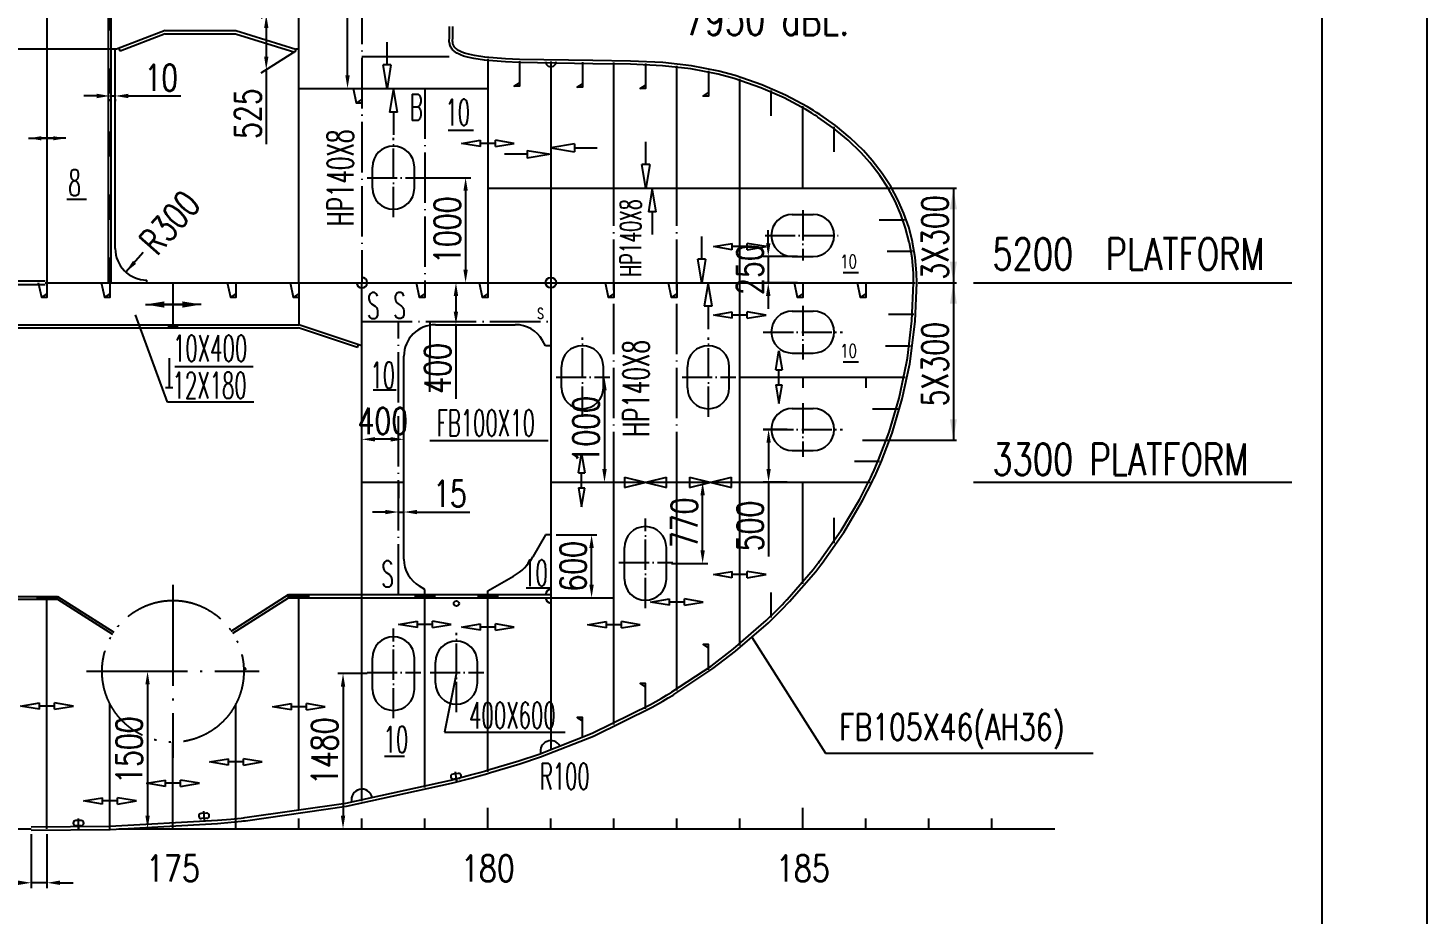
# Model space of a CAD drawing. Extents: x 373818 to 564480, y 322172 to 634257.
# Drawn here: x 550466 to 563792, y 365386 to 373821 of the extents above; entities that cross this region are included whole.
import ezdxf
from ezdxf.enums import TextEntityAlignment as Align

# ---------------------------------------------------------------- set-up
doc = ezdxf.new("R2010")
doc.units = 0
doc.header["$LTSCALE"] = 40
doc.header["$MEASUREMENT"] = 0
for name, pattern in [('ACAD_ISO03W100', [30, 12, -18]), ('ACAD_ISO04W100', [30.5, 24, -3, 0.5, -3]), ('ACAD_ISO05W100', [34, 24, -3, 0.5, -3, 0.5, -3])]:
    doc.linetypes.add(name, pattern=pattern)
doc.layers.get('0').update_dxf_attribs({"linetype": 'CONTINUOUS'})
doc.layers.get('DEFPOINTS').update_dxf_attribs({"linetype": 'CONTINUOUS'})
for name, color, linetype in [('BT_ENG', 7, 'CONTINUOUS'), ('C-CEN', 4, 'ACAD_ISO04W100'), ('C-CON', 4, 'CONTINUOUS'), ('FRAME', 7, 'CONTINUOUS'), ('TEXT-ENG', 7, 'CONTINUOUS'), ('Y-CON', 2, 'CONTINUOUS'), ('Y-H', 2, 'ACAD_ISO03W100'), ('Y-PH', 2, 'ACAD_ISO05W100')]:
    doc.layers.add(name, color=color, linetype=linetype)
doc.styles.add('ROMANS', font='romans.shx', dxfattribs={"width": 0.75, "height": 250, "bigfont": 'hzdx.shx'})
doc.dimstyles.new('DM-50', dxfattribs={"dimscale": 50, "dimtxt": 1, "dimasz": 2.5, "dimexe": 1, "dimexo": 1, "dimgap": 1, "dimtad": 1, "dimdec": 0, "dimdsep": 46, "dimtxsty": 'ROMANS', "dimblk1": 'CLOSEDBLANK', "dimblk2": 'CLOSEDBLANK', "dimcen": 0, "dimclrd": 1, "dimclre": 1, "dimclrt": 1, "dimadec": 0, "dimazin": 0, "dimtfac": 1, "dimtdec": 0, "dimtmove": 0, "dimatfit": 3, "dimldrblk": 'CLOSEDBLANK', "dimfxl": 1, "dimtolj": 1, "dimarcsym": 0})

# ---------------------------------------------------------------- blocks, each defined once
blk = doc.blocks.new('*D181')
at = {"color": 1, "linetype": 'ByBlock', "transparency": 16777216}
for p, q in [((580395, 367732), (580395, 367219)), ((580545, 367732), (580545, 367219)), ((580270, 367269), (579590, 367269)), ((580545, 367269), (580395, 367269)), ((580670, 367269), (580795, 367269))]:
    blk.add_line(p, q, dxfattribs=at)
for points in [[(580270, 367290), (580270, 367248), (580395, 367269)], [(580670, 367290), (580670, 367248), (580545, 367269)]]:
    blk.add_solid(points, dxfattribs=at)
at = {"layer": 'DEFPOINTS', "color": 0, "linetype": 'ByBlock', "transparency": 16777216}
for p in [(580395, 367782), (580545, 367782), (580395, 367269)]:
    blk.add_point(p, dxfattribs=at)
at = {"color": 1, "linetype": 'ByBlock', "transparency": 16777216, "insert": (579868, 367444), "char_height": 250, "attachment_point": 5, "style": 'ROMANS'}
blk.add_mtext('\\A1;150', dxfattribs=at)
blk = doc.blocks.new('_CLOSEDBLANK')
at = {"color": 0, "linetype": 'ByBlock'}
for p, q in [((-1, 0.167), (0, 0)), ((-1, 0.167), (-1, -0.167)), ((0, 0), (-1, -0.167))]:
    blk.add_line(p, q, dxfattribs=at)
blk = doc.blocks.new('*D192')
at = {"color": 1, "linetype": 'ByBlock', "transparency": 16777216}
for p, q in [((583999, 373982), (584583, 373982)), ((584533, 373857), (584533, 373107)), ((583999, 372982), (584583, 372982))]:
    blk.add_line(p, q, dxfattribs=at)
for points in [[(584512, 373857), (584554, 373857), (584533, 373982)], [(584512, 373107), (584554, 373107), (584533, 372982)]]:
    blk.add_solid(points, dxfattribs=at)
at = {"layer": 'DEFPOINTS', "color": 0, "linetype": 'ByBlock', "transparency": 16777216}
for p in [(583949, 373982), (583949, 372982), (584533, 372982)]:
    blk.add_point(p, dxfattribs=at)
at = {"color": 1, "linetype": 'ByBlock', "transparency": 16777216, "insert": (584358, 373482), "char_height": 250, "attachment_point": 5, "rotation": 90, "style": 'ROMANS'}
blk.add_mtext('\\A1;1000', dxfattribs=at)
blk = doc.blocks.new('*D189')
at = {"color": 1, "linetype": 'ByBlock', "transparency": 16777216}
for p, q in [((583770, 370799), (583645, 370799)), ((583895, 370641), (583895, 370849)), ((583895, 370799), (583945, 370799)), ((583945, 370641), (583945, 370849)), ((584070, 370799), (584572, 370799))]:
    blk.add_line(p, q, dxfattribs=at)
for points in [[(583770, 370819), (583770, 370778), (583895, 370799)], [(584070, 370819), (584070, 370778), (583945, 370799)]]:
    blk.add_solid(points, dxfattribs=at)
at = {"layer": 'DEFPOINTS', "color": 0, "linetype": 'ByBlock', "transparency": 16777216}
for p in [(583945, 370799), (583895, 370591), (583945, 370591)]:
    blk.add_point(p, dxfattribs=at)
at = {"color": 1, "linetype": 'ByBlock', "transparency": 16777216, "insert": (584384, 370974), "char_height": 250, "attachment_point": 5, "style": 'ROMANS'}
blk.add_mtext('\\A1;15', dxfattribs=at)
blk = doc.blocks.new('400X700')
at = {"color": 7, "linetype": 'ACAD_ISO04W100', "ltscale": 0.3}
for p, q in [((0, 435), (0, -420)), ((251, 0), (-261, 0))]:
    blk.add_line(p, q, dxfattribs=at)
at = {"color": 7, "linetype": 'Continuous'}
for p, q in [((-200, 159), (-200, -141)), ((200, 159), (200, -141))]:
    blk.add_line(p, q, dxfattribs=at)
for centre, start, end in [((0, 159), 0, 180), ((0, -141), 180, 0)]:
    blk.add_arc(centre, 200, start, end, dxfattribs=at)
blk = doc.blocks.new('*D197')
at = {"color": 1, "linetype": 'ByBlock', "transparency": 16777216}
for p, q in [((582895, 375700), (582584, 375501)), ((582634, 375408), (582634, 375133)), ((582895, 375175), (582584, 374976)), ((582634, 375008), (582634, 374301))]:
    blk.add_line(p, q, dxfattribs=at)
for points in [[(582614, 375408), (582655, 375408), (582634, 375533)], [(582614, 375133), (582655, 375133), (582634, 375008)]]:
    blk.add_solid(points, dxfattribs=at)
at = {"layer": 'DEFPOINTS', "color": 0, "linetype": 'ByBlock', "transparency": 16777216}
for p in [(582945, 375732), (582945, 375207), (582634, 375008)]:
    blk.add_point(p, dxfattribs=at)
at = {"color": 1, "linetype": 'ByBlock', "transparency": 16777216, "insert": (582459, 374592), "char_height": 250, "attachment_point": 5, "rotation": 90, "style": 'ROMANS'}
blk.add_mtext('\\A1;525', dxfattribs=at)
blk = doc.blocks.new('*D190')
at = {"color": 1, "linetype": 'ByBlock', "transparency": 16777216}
for p, q in [((583545, 371367), (583545, 371541)), ((583820, 371491), (583670, 371491)), ((583945, 371367), (583945, 371541))]:
    blk.add_line(p, q, dxfattribs=at)
for points in [[(583670, 371512), (583670, 371470), (583545, 371491)], [(583820, 371512), (583820, 371470), (583945, 371491)]]:
    blk.add_solid(points, dxfattribs=at)
at = {"layer": 'DEFPOINTS', "color": 0, "linetype": 'ByBlock', "transparency": 16777216}
for p in [(583545, 371491), (583545, 371317), (583945, 371317)]:
    blk.add_point(p, dxfattribs=at)
at = {"color": 1, "linetype": 'ByBlock', "transparency": 16777216, "insert": (583745, 371666), "char_height": 250, "attachment_point": 5, "style": 'ROMANS'}
blk.add_mtext('\\A1;400', dxfattribs=at)
blk = doc.blocks.new('*D185')
at = {"color": 1, "linetype": 'ByBlock', "transparency": 16777216}
for p, q in [((581020, 374760), (580895, 374760)), ((581145, 374760), (581195, 374760)), ((581320, 374760), (581822, 374760)), ((581145, 374730), (581145, 374710)), ((581195, 374730), (581195, 374710))]:
    blk.add_line(p, q, dxfattribs=at)
for points in [[(581020, 374781), (581020, 374739), (581145, 374760)], [(581320, 374781), (581320, 374739), (581195, 374760)]]:
    blk.add_solid(points, dxfattribs=at)
at = {"layer": 'DEFPOINTS', "color": 0, "linetype": 'ByBlock', "transparency": 16777216}
for p in [(581145, 374780), (581195, 374780), (581195, 374760)]:
    blk.add_point(p, dxfattribs=at)
at = {"color": 1, "linetype": 'ByBlock', "transparency": 16777216, "insert": (581634, 374935), "char_height": 250, "attachment_point": 5, "style": 'ROMANS'}
blk.add_mtext('\\A1;10', dxfattribs=at)
blk = doc.blocks.new('*D183')
at = {"color": 1, "linetype": 'ByBlock', "transparency": 16777216}
blk.add_line((581462, 373270), (581296, 373083), dxfattribs=at)
blk.add_solid([(581364, 373190), (581395, 373162), (581296, 373083)], dxfattribs=at)
at = {"layer": 'DEFPOINTS', "color": 0, "linetype": 'ByBlock', "transparency": 16777216}
for p in [(581495, 373307), (581296, 373083)]:
    blk.add_point(p, dxfattribs=at)
at = {"color": 1, "linetype": 'ByBlock', "transparency": 16777216, "insert": (581714, 373555), "char_height": 250, "attachment_point": 5, "rotation": 48.488, "style": 'ROMANS'}
blk.add_mtext('\\A1;R300', dxfattribs=at)
blk = doc.blocks.new('*D195')
at = {"color": 1, "linetype": 'ByBlock', "transparency": 16777216}
for p, q in [((585815, 372082), (585906, 372082)), ((585856, 371957), (585856, 371207)), ((585815, 371082), (585906, 371082))]:
    blk.add_line(p, q, dxfattribs=at)
for points in [[(585835, 371957), (585877, 371957), (585856, 372082)], [(585835, 371207), (585877, 371207), (585856, 371082)]]:
    blk.add_solid(points, dxfattribs=at)
at = {"layer": 'DEFPOINTS', "color": 0, "linetype": 'ByBlock', "transparency": 16777216}
for p in [(585765, 372082), (585765, 371082), (585856, 371082)]:
    blk.add_point(p, dxfattribs=at)
at = {"color": 1, "linetype": 'ByBlock', "transparency": 16777216, "insert": (585681, 371582), "char_height": 250, "attachment_point": 5, "rotation": 90, "style": 'ROMANS'}
blk.add_mtext('\\A1;1000', dxfattribs=at)
blk = doc.blocks.new('*D194')
at = {"color": 1, "linetype": 'ByBlock', "transparency": 16777216}
for p, q in [((585395, 370582), (585783, 370582)), ((585733, 370107), (585733, 370457)), ((585395, 369982), (585783, 369982))]:
    blk.add_line(p, q, dxfattribs=at)
for points in [[(585712, 370457), (585754, 370457), (585733, 370582)], [(585712, 370107), (585754, 370107), (585733, 369982)]]:
    blk.add_solid(points, dxfattribs=at)
at = {"layer": 'DEFPOINTS', "color": 0, "linetype": 'ByBlock', "transparency": 16777216}
for p in [(585345, 370582), (585733, 370582), (585345, 369982)]:
    blk.add_point(p, dxfattribs=at)
at = {"color": 1, "linetype": 'ByBlock', "transparency": 16777216, "insert": (585558, 370282), "char_height": 250, "attachment_point": 5, "rotation": 90, "style": 'ROMANS'}
blk.add_mtext('\\A1;600', dxfattribs=at)
blk = doc.blocks.new('*D193')
at = {"color": 1, "linetype": 'ByBlock', "transparency": 16777216}
for p, q in [((586495, 371082), (586841, 371082)), ((586791, 370435), (586791, 370957)), ((586495, 370310), (586841, 370310))]:
    blk.add_line(p, q, dxfattribs=at)
for points in [[(586770, 370957), (586812, 370957), (586791, 371082)], [(586770, 370435), (586812, 370435), (586791, 370310)]]:
    blk.add_solid(points, dxfattribs=at)
at = {"layer": 'DEFPOINTS', "color": 0, "linetype": 'ByBlock', "transparency": 16777216}
for p in [(586445, 371082), (586791, 371082), (586445, 370310)]:
    blk.add_point(p, dxfattribs=at)
at = {"color": 1, "linetype": 'ByBlock', "transparency": 16777216, "insert": (586616, 370696), "char_height": 250, "attachment_point": 5, "rotation": 90, "style": 'ROMANS'}
blk.add_mtext('\\A1;770', dxfattribs=at)
blk = doc.blocks.new('*D191')
at = {"color": 1, "linetype": 'ByBlock', "transparency": 16777216}
for p, q in [((584441, 372857), (584441, 372707)), ((584441, 372582), (584441, 371875))]:
    blk.add_line(p, q, dxfattribs=at)
for points in [[(584420, 372857), (584462, 372857), (584441, 372982)], [(584420, 372707), (584462, 372707), (584441, 372582)]]:
    blk.add_solid(points, dxfattribs=at)
at = {"layer": 'DEFPOINTS', "color": 0, "linetype": 'ByBlock', "transparency": 16777216}
for p in [(584441, 372982), (584441, 372582), (584441, 372582)]:
    blk.add_point(p, dxfattribs=at)
at = {"color": 1, "linetype": 'ByBlock', "transparency": 16777216, "insert": (584266, 372166), "char_height": 250, "attachment_point": 5, "rotation": 90, "style": 'ROMANS'}
blk.add_mtext('\\A1;400', dxfattribs=at)
blk = doc.blocks.new('*D188')
at = {"color": 1, "linetype": 'ByBlock', "transparency": 16777216}
for p, q in [((587595, 371585), (587369, 371585)), ((587419, 371460), (587419, 371207)), ((587595, 371082), (587369, 371082)), ((587419, 371082), (587419, 370375))]:
    blk.add_line(p, q, dxfattribs=at)
for points in [[(587399, 371460), (587440, 371460), (587419, 371585)], [(587399, 371207), (587440, 371207), (587419, 371082)]]:
    blk.add_solid(points, dxfattribs=at)
at = {"layer": 'DEFPOINTS', "color": 0, "linetype": 'ByBlock', "transparency": 16777216}
for p in [(587645, 371585), (587419, 371082), (587645, 371082)]:
    blk.add_point(p, dxfattribs=at)
at = {"color": 1, "linetype": 'ByBlock', "transparency": 16777216, "insert": (587244, 370666), "char_height": 250, "attachment_point": 5, "rotation": 90, "style": 'ROMANS'}
blk.add_mtext('\\A1;500', dxfattribs=at)
blk = doc.blocks.new('*D187')
at = {"color": 1, "linetype": 'ByBlock', "transparency": 16777216}
for p, q in [((587416, 373357), (587416, 373482)), ((587695, 373232), (587366, 373232)), ((587416, 373232), (587416, 372982)), ((587695, 372982), (587366, 372982)), ((587416, 372857), (587416, 372732))]:
    blk.add_line(p, q, dxfattribs=at)
for points in [[(587395, 373357), (587437, 373357), (587416, 373232)], [(587395, 372857), (587437, 372857), (587416, 372982)]]:
    blk.add_solid(points, dxfattribs=at)
at = {"layer": 'DEFPOINTS', "color": 0, "linetype": 'ByBlock', "transparency": 16777216}
for p in [(587745, 373232), (587416, 372982), (587745, 372982)]:
    blk.add_point(p, dxfattribs=at)
at = {"color": 1, "linetype": 'ByBlock', "transparency": 16777216, "insert": (587241, 373107), "char_height": 250, "attachment_point": 5, "rotation": 90, "style": 'ROMANS'}
blk.add_mtext('\\A1;250', dxfattribs=at)

msp = doc.modelspace()

# ---------------------------------------------------------------- linework, layer by layer
at = {"color": 2}
msp.add_line((562792.4, 357299.4), (562792.4, 397299.4), dxfattribs=at)
at = {"lineweight": -2, "ltscale": 0.5}
for p, q in [((551233.41, 371396.08), (551233.41, 377346.08)), ((551259.41, 371396.08), (551259.41, 377346.08)), ((551309.41, 373621.08), (549996.41, 373621.08)), ((551296.41, 371721.08), (551296.41, 373621.08)), ((551596.41, 371421.08), (551596.41, 371421.08)), ((551596.41, 371396.08), (551596.41, 371421.08)), ((552543.45, 367709.79), (552530.24, 367731.02))]:
    msp.add_line(p, q, dxfattribs=at)
at = {"color": 1, "linetype": 'ByBlock'}
for p, q in [((553509.44, 373371.08), (553509.44, 374021.08)), ((558675.51, 372295.21), (559311.03, 372295.21)), ((559281.03, 372295.21), (559281.03, 369896.08)), ((558946.41, 371396.08), (559311.03, 371396.08)), ((558654.86, 369896.08), (559311.03, 369896.08)), ((551604.79, 367571.08), (551604.79, 366321.08)), ((553696.41, 367675.06), (553416.42, 367675.06)), ((553466.42, 367550.06), (553466.42, 366321.08))]:
    msp.add_line(p, q, dxfattribs=at)
for p, q in [((551771.41, 373796.08), (551309.41, 373621.08)), ((551771.41, 373766.08), (551342.24, 373602.02)), ((551771.41, 373796.08), (552446.41, 373796.08)), ((551771.41, 373766.08), (552441.91, 373766.08)), ((552441.91, 373766.08), (553007.61, 373592.4)), ((552446.41, 373796.08), (553016.41, 373621.08)), ((553016.41, 373621.08), (553007.61, 373592.4)), ((553046.41, 373621.08), (553016.41, 373621.08)), ((553596.41, 373106.08), (553566.41, 373246.08)), ((554469.5, 372849.15), (554708.02, 372849.15)), ((550836.04, 372190.72), (551024.53, 372190.72)), ((558229.55, 371491.67), (558375.61, 371491.67)), ((550081.41, 371413.58), (550630.41, 371413.58)), ((550081.41, 371378.58), (550630.41, 371378.58)), ((550596.41, 371256.08), (550566.41, 371396.08)), ((551196.41, 371256.08), (551166.41, 371396.08)), ((552396.41, 371256.08), (552366.41, 371396.08)), ((552996.41, 371256.08), (552966.41, 371396.08)), ((554196.41, 371256.08), (554166.41, 371396.08)), ((554796.41, 371256.08), (554766.41, 371396.08)), ((555996.41, 371256.08), (555966.41, 371396.08)), ((556596.41, 371256.08), (556566.41, 371396.08)), ((557796.41, 371256.08), (557766.41, 371396.08)), ((558396.41, 371256.08), (558366.41, 371396.08)), ((551583.91, 371188.45), (551952.08, 371188.45)), ((552116.45, 371188.45), (551748.28, 371188.45)), ((551793.67, 370259.31), (551489.05, 371089.01)), ((554292.82, 370358.42), (554296.62, 371026.08)), ((547646.41, 370996.08), (553046.41, 370996.08)), ((547651.48, 370966.08), (553041.54, 370966.08)), ((558229.55, 370641.44), (558375.61, 370641.44)), ((551863.14, 370599.7), (552610.79, 370599.7)), ((552618.06, 370259.31), (551793.67, 370259.31)), ((554292.82, 369892.58), (555420.06, 369892.58)), ((555209.64, 368490.62), (555452.08, 368490.62)), ((547046.41, 368408.58), (550746.41, 368408.58)), ((547046.41, 368383.58), (550746.41, 368383.58)), ((552946.41, 368426.08), (555446.41, 368426.08)), ((552946.41, 368396.08), (555446.41, 368396.08)), ((554546.41, 367685.31), (554433.42, 367115.58)), ((554433.42, 367115.58), (555582.15, 367115.58)), ((553862.41, 366889.27), (554053.66, 366889.27)), ((558063.3, 366916.24), (560612.58, 366916.24)), ((554550.34, 366641.62), (554536.91, 366740.71)), ((551846.41, 366196.08), (551846.41, 366396.08)), ((552146.73, 366265.16), (552139.78, 366364.92)), ((554846.41, 366196.08), (554846.41, 366396.08)), ((557846.41, 366196.08), (557846.41, 366396.08)), ((550646.41, 366196.08), (550646.41, 366296.08)), ((550946.31, 366196.08), (550946.31, 366296.08)), ((551246.41, 366196.08), (551246.41, 366296.08)), ((552446.41, 366196.08), (552446.41, 366296.08)), ((553046.41, 366196.08), (553046.41, 366296.08)), ((553646.41, 366196.08), (553646.41, 366296.08)), ((554246.41, 366196.08), (554246.41, 366296.08)), ((555446.41, 366196.08), (555446.41, 366296.08)), ((556046.41, 366196.08), (556046.41, 366296.08)), ((556646.41, 366196.08), (556646.41, 366296.08)), ((557246.41, 366196.08), (557246.41, 366296.08)), ((558446.41, 366196.08), (558446.41, 366296.08)), ((559046.41, 366196.08), (559046.41, 366296.08)), ((559646.41, 366196.08), (559646.41, 366296.08)), ((551332.52, 366196.08), (560246.41, 366196.08))]:
    msp.add_line(p, q)
at = {"ltscale": 0.3}
for p, q in [((551342.24, 373602.02), (551333.24, 373629.02)), ((553603.88, 370778.63), (553041.54, 370966.08)), ((553646.41, 370796.08), (553046.41, 370996.08)), ((553603.88, 370778.63), (553613.37, 370807.09)), ((553755.07, 370375.9), (553973.52, 370375.9)), ((556146.41, 369546.08), (556546.41, 369446.08)), ((556146.41, 369446.08), (556546.41, 369546.08)), ((556146.41, 369546.08), (556146.41, 369446.08)), ((556546.41, 369446.08), (556546.41, 369546.08)), ((556766.91, 369546.08), (557166.91, 369446.08)), ((556766.91, 369446.08), (557166.91, 369546.08)), ((556766.91, 369546.08), (556766.91, 369446.08)), ((557166.91, 369446.08), (557166.91, 369546.08)), ((557362.24, 368022.69), (558063.3, 366916.24))]:
    msp.add_line(p, q, dxfattribs=at)
at = {"lineweight": -2}
for p, q in [((550471.41, 372771.08), (550716.86, 372771.08)), ((550826.44, 372771.08), (550580.99, 372771.08))]:
    msp.add_line(p, q, dxfattribs=at)
at = {"color": 7, "linetype": 'ACAD_ISO04W100', "ltscale": 0.3}
for p, q in [((553946.41, 372019.66), (553946.41, 372775.08)), ((553695.74, 372396.08), (554207.69, 372396.08)), ((557846.41, 372086.08), (557846.41, 371606.08)), ((557486.41, 371846.08), (558206.41, 371846.08)), ((557846.41, 371177.05), (557846.41, 370665.1)), ((557470, 370926.38), (558225.42, 370926.38)), ((555746.41, 370119.66), (555746.41, 370875.08)), ((556946.41, 370119.66), (556946.41, 370875.08)), ((555495.74, 370496.08), (556007.69, 370496.08)), ((556695.74, 370496.08), (557207.69, 370496.08)), ((557846.41, 370249.69), (557846.41, 369737.74)), ((557470, 369999.02), (558225.42, 369999.02)), ((554546.41, 367307.6), (554546.41, 368063.02)), ((554295.74, 367684.02), (554807.69, 367684.02))]:
    msp.add_line(p, q, dxfattribs=at)
at = {"color": 3}
for p, q in [((554917.88, 372722.08), (554774.94, 372722.08)), ((557317.88, 371739.47), (557174.94, 371739.47)), ((557317.88, 371087.55), (557174.94, 371087.55)), ((557618.85, 370424.61), (557618.85, 370567.55)), ((555739.46, 369443.08), (555739.46, 369586.02)), ((557317.88, 368616.38), (557174.94, 368616.38)), ((556717.88, 368354.75), (556574.94, 368354.75)), ((554317.88, 368141.99), (554174.94, 368141.99)), ((554917.88, 368117.65), (554774.94, 368117.65)), ((556117.88, 368138.93), (555974.94, 368138.93)), ((550717.88, 367365.54), (550574.94, 367365.54)), ((553117.88, 367358.51), (552974.94, 367358.51)), ((552517.88, 366833.2), (552374.94, 366833.2)), ((551917.88, 366630.34), (551774.94, 366630.34)), ((551317.88, 366462.67), (551174.94, 366462.67))]:
    msp.add_line(p, q, dxfattribs=at)
at = {"color": 7, "linetype": 'Continuous'}
for p, q in [((553746.41, 372296.08), (553746.41, 372496.08)), ((554146.41, 372296.08), (554146.41, 372496.08)), ((557746.41, 372046.08), (557946.41, 372046.08)), ((557746.41, 371646.08), (557946.41, 371646.08)), ((557746.41, 371126.38), (557946.41, 371126.38)), ((557746.41, 370726.38), (557946.41, 370726.38)), ((555546.41, 370396.08), (555546.41, 370596.08)), ((555946.41, 370396.08), (555946.41, 370596.08)), ((556746.41, 370396.08), (556746.41, 370596.08)), ((557146.41, 370396.08), (557146.41, 370596.08)), ((557746.41, 370199.02), (557946.41, 370199.02)), ((557746.41, 369799.02), (557946.41, 369799.02)), ((554346.41, 367584.02), (554346.41, 367784.02)), ((554746.41, 367584.02), (554746.41, 367784.02))]:
    msp.add_line(p, q, dxfattribs=at)
at = {"ltscale": 0.5}
for p, q in [((550746.41, 368383.58), (550746.41, 368408.58)), ((550746.41, 368408.58), (551282.67, 368067.32)), ((550746.41, 368383.58), (551271.35, 368049.53)), ((552401.9, 368079.57), (552946.41, 368426.08)), ((552415.88, 368058.47), (552946.41, 368396.08)), ((552946.41, 368396.08), (552946.41, 368426.08))]:
    msp.add_line(p, q, dxfattribs=at)
for points in [[(550496.41, 366214.76), (551245.93, 366221.32), (552269.31, 366278.06), (552399, 366290.01), (552462.91, 366296.22), (552494.87, 366299.53), (552513.98, 366301.52), (552517.94, 366301.86), (552532.53, 366303.47), (553493.74, 366440.9), (554492.91, 366660.74), (554679.54, 366709.38), (554769.41, 366734), (554815.36, 366746.83), (554853.34, 366757.55), (554863.21, 366760.34), (555141.88, 366844.31), (555336.31, 366908.88), (555840.35, 367106.63), (556396.37, 367380.31), (556497.86, 367438.45), (556548.75, 367468.61), (556592.26, 367494.54), (556593.1, 367495.35), (556600.24, 367499.9), (556972.71, 367746.52), (557186.93, 367909.9), (557498.24, 368180.81), (557598.85, 368279.27), (557648.65, 368329.32), (557672.56, 368354.6), (557689.5, 368372.19), (557692.27, 368375.2), (557697.13, 368380.72), (557945.86, 368666.22), (557984.61, 368715.49), (557994.47, 368728.12), (558006.25, 368744.05), (558209.35, 369032.44), (558211.98, 369035.82), (558389.26, 369336.56), (558482.86, 369520.19), (558486.84, 369529.23), (558492.9, 369541.24), (558503.79, 369564.86), (558525.72, 369612.61), (558567.52, 369708.74), (558668.2, 369973.31), (558764.87, 370296.39), (558835.67, 370628.92), (558843.56, 370676.19), (558886.45, 371032.11), (558901.41, 371396.22), (558899.43, 371488.1), (558886.53, 371633.24), (558861.41, 371776.95), (558861.41, 371778.65), (558860.74, 371782.57), (558826.05, 371915.25), (558781.43, 372044.42), (558725.93, 372170.77), (558658.5, 372295.11), (558579.16, 372417.98), (558484.88, 372539.94), (558401.58, 372632.83), (558277.4, 372753.74), (558139.32, 372867.46), (557988.41, 372973.65), (557986.56, 372974.69), (557978.41, 372980.15), (557978.41, 372980.32), (557960.38, 372991.67), (557932.48, 373009.5), (557875.97, 373043.87), (557668.86, 373154.74), (557445.98, 373252.15), (557192.03, 373338.74), (557039.01, 373380.11), (556780.13, 373430.97), (556509.22, 373461.07), (556204.96, 373475.74), (555846.2, 373480.33), (555145.94, 373491.42), (555013.43, 373497.77), (554814.69, 373514.4), (554713.72, 373529.29), (554653.68, 373542.36), (554614.67, 373553.9), (554586.72, 373564.26), (554565.7, 373573.74), (554549.73, 373582.54), (554536.62, 373590.95), (554526.77, 373598.91), (554518.26, 373606.33), (554510.12, 373614.21), (554504.4, 373621.84), (554498.91, 373629.19), (554494, 373637.52), (554490.57, 373645.53), (554487.12, 373654), (554484.83, 373663.11), (554482.58, 373672.94), (554481.68, 373681.99), (554478.41, 373690.75), (554478.41, 373696.71), (554481.41, 373732.32), (554481.41, 373733.34), (554481.41, 373740.54), (554481.41, 373746.17), (554482.42, 373834.96)], [(550496.41, 366184.76), (551246.89, 366191.33), (552271.52, 366248.14), (552401.83, 366260.14), (552465.91, 366266.37), (552497.96, 366269.69), (552516.84, 366271.65), (552520.89, 366272.01), (552536.3, 366273.7), (553499.09, 366411.37), (554499.92, 366631.57), (554687.29, 366680.4), (554777.41, 366705.08), (554823.47, 366717.95), (554861.49, 366728.67), (554871.62, 366731.54), (555150.94, 366815.7), (555346.52, 366880.66), (555852.47, 367079.16), (556410.46, 367353.81), (556512.97, 367412.52), (556564.08, 367442.82), (556610.56, 367470.53), (556611.73, 367471.64), (556616.58, 367474.73), (556990.11, 367722.05), (557205.89, 367886.63), (557518.59, 368158.76), (557619.98, 368257.96), (557670.18, 368308.43), (557694.26, 368333.89), (557711.33, 368351.62), (557714.56, 368355.11), (557719.7, 368360.95), (557968.97, 368647.09), (558008.22, 368696.98), (558018.36, 368709.97), (558030.58, 368726.48), (558233.47, 369014.59), (558236.85, 369018.93), (558415.57, 369322.11), (558509.97, 369507.32), (558513.98, 369516.42), (558519.92, 369528.21), (558531.04, 369552.31), (558553.11, 369600.36), (558595.31, 369697.41), (558696.63, 369963.66), (558793.96, 370288.96), (558865.15, 370623.33), (558873.26, 370671.92), (558916.38, 371029.7), (558931.42, 371395.93), (558929.4, 371489.75), (558916.3, 371637.15), (558891.41, 371779.56), (558891.41, 371781.22), (558890.09, 371788.92), (558854.78, 371923.96), (558809.39, 372055.37), (558752.9, 372183.98), (558684.33, 372310.42), (558603.67, 372435.33), (558507.95, 372559.15), (558423.24, 372653.62), (558297.43, 372776.11), (558157.51, 372891.34), (558008.41, 372996.26), (558008.41, 372996.89), (557976.45, 373017), (557948.35, 373034.95), (557890.86, 373069.92), (557681.97, 373181.75), (557456.85, 373280.14), (557200.8, 373367.45), (557045.82, 373409.34), (556784.69, 373460.64), (556511.6, 373490.99), (556205.87, 373505.73), (555846.63, 373510.32), (555146.89, 373521.41), (555015.4, 373527.71), (554818.13, 373544.21), (554719.11, 373558.82), (554661.14, 373571.43), (554624.15, 373582.39), (554598.11, 373592.03), (554579.13, 373600.59), (554565.09, 373608.33), (554554.2, 373615.32), (554546.06, 373621.9), (554538.56, 373628.42), (554532.7, 373634.1), (554528.42, 373639.81), (554523.92, 373645.84), (554520.82, 373651.09), (554518.26, 373657.08), (554515.7, 373663.37), (554514, 373670.12), (554512.25, 373677.79), (554511.15, 373688.84), (554508.46, 373696.03), (554511.41, 373731.05), (554511.41, 373733.34), (554511.41, 373740.54), (554511.41, 373746), (554512.41, 373833.87)]]:
    msp.add_lwpolyline(points)
at = {"color": 3}
for points in [[(553885.55, 373470.51), (553885.55, 373687.37)], [(553946.41, 373021.08), (553946.41, 372804.78)], [(555221.98, 372618.48), (555005.12, 372618.48)], [(555671.41, 372679.34), (555887.71, 372679.34)], [(556351.9, 372520.51), (556351.9, 372737.37)], [(556412.77, 372071.08), (556412.77, 371854.78)], [(556883.32, 371620.51), (556883.32, 371837.37)], [(556944.19, 371171.08), (556944.19, 370954.78)]]:
    msp.add_lwpolyline(points, dxfattribs=at)
at = {"lineweight": -2}
for points in [[(550471.41, 372771.08, 0, 40, 0), (550592.33, 372771.08, 40, 40, 0)], [(550826.44, 372771.08, 0, 40, 0), (550705.52, 372771.08, 40, 40, 0)]]:
    msp.add_lwpolyline(points, format="xyseb", dxfattribs=at)
for points in [[(551583.91, 371188.45, 0, 60, 0), (551765.29, 371188.45, 60, 60, 0)], [(552116.45, 371188.45, 0, 60, 0), (551935.08, 371188.45, 60, 60, 0)]]:
    msp.add_lwpolyline(points, format="xyseb")
at = {"ltscale": 0.3}
msp.add_circle((555446.41, 371396.08), 50, dxfattribs=at)
for centre, radius, start, end in [((555446.41, 373501.44), 50, 178.83842, 359.346274), ((553646.41, 371396.08), 50, 180, 90), ((555446.41, 368426.08), 50, 90, 180), ((555446.41, 368396.08), 50, 180, 270), ((555446.41, 366935.96), 100, 30.048921, 192.795068)]:
    msp.add_arc(centre, radius, start, end, dxfattribs=at)
at = {"color": 7, "linetype": 'Continuous'}
for centre, start, end in [((553946.41, 372496.08), 0, 180), ((553946.41, 372296.08), 180, 0), ((557746.41, 371846.08), 90, 270), ((557946.41, 371846.08), 270, 90), ((557746.41, 370926.38), 90, 270), ((557946.41, 370926.38), 270, 90), ((555746.41, 370596.08), 0, 180), ((556946.41, 370596.08), 0, 180), ((555746.41, 370396.08), 180, 0), ((556946.41, 370396.08), 180, 0), ((557746.41, 369999.02), 90, 270), ((557946.41, 369999.02), 270, 90), ((554546.41, 367784.02), 0, 180), ((554546.41, 367584.02), 180, 0)]:
    msp.add_arc(centre, 200, start, end, dxfattribs=at)
at = {"lineweight": -2, "ltscale": 0.5}
msp.add_arc((551596.41, 371721.08), 300, 180, 270, dxfattribs=at)
at = {"ltscale": 0.5}
msp.add_arc((553646.41, 366474.5), 100, 12.408621, 192.408621, dxfattribs=at)
at = {"color": 1, "linetype": 'ByBlock'}
for points in [[(553488.6, 373371.08), (553530.27, 373371.08), (553509.44, 373246.08)], [(559247.69, 372095.21), (559314.36, 372095.21), (559281.03, 372295.21)], [(559247.69, 371596.08), (559314.36, 371596.08), (559281.03, 371396.08)], [(559247.69, 371196.08), (559314.36, 371196.08), (559281.03, 371396.08)], [(559247.69, 370096.08), (559314.36, 370096.08), (559281.03, 369896.08)], [(551583.96, 367571.08), (551625.63, 367571.08), (551604.79, 367696.08)], [(553445.58, 367550.06), (553487.25, 367550.06), (553466.42, 367675.06)], [(551583.96, 366321.08), (551625.63, 366321.08), (551604.79, 366196.08)], [(553445.58, 366321.08), (553487.25, 366321.08), (553466.42, 366196.08)]]:
    msp.add_solid(points, dxfattribs=at)
at = {"layer": 'BT_ENG'}
msp.add_line((563792.4, 356299.4), (563792.4, 398299.4), dxfattribs=at)
at = {"layer": 'C-CEN', "ltscale": 0.5}
for p, q in [((553646.41, 374146.08), (553646.41, 371396.08)), ((554246.41, 373246.08), (554246.41, 371396.08)), ((556046.41, 369496.08), (556046.41, 372296.08)), ((556646.41, 369496.08), (556646.41, 372296.08)), ((553646.41, 371026.08), (555446.41, 371026.08)), ((553996.41, 368426.08), (553996.41, 371026.08))]:
    msp.add_line(p, q, dxfattribs=at)
at = {"layer": 'C-CEN'}
for p, q in [((551846.41, 368518.3), (551846.41, 366873.85)), ((551024.19, 367696.08), (552668.64, 367696.08))]:
    msp.add_line(p, q, dxfattribs=at)
at = {"layer": 'C-CON'}
for p, q in [((554346.41, 370996.08), (555107.74, 370996.08)), ((555396.41, 370796.08), (555367.55, 370846.08)), ((555446.41, 370796.08), (555396.41, 370796.08)), ((554046.41, 368765.37), (554046.41, 370696.08)), ((555396.41, 368996.08), (555275.08, 368785.92)), ((555446.41, 368996.08), (555396.41, 368996.08)), ((554246.41, 368476.69), (554196.41, 368505.56)), ((554846.41, 368461.08), (555092.06, 368602.9)), ((554246.41, 368411.08), (554246.41, 368476.69)), ((554846.41, 368411.08), (554846.41, 368461.08)), ((554564.47, 366724.26), (554514.71, 366717.52)), ((554571.19, 366674.72), (554521.43, 366667.97)), ((554546.31, 366671.35), (554550.34, 366641.62)), ((550971.41, 366276.08), (550921.2, 366276.08)), ((550971.41, 366226.08), (550921.2, 366226.08)), ((550946.31, 366226.08), (550946.31, 366196.08)), ((552166.22, 366346.71), (552116.13, 366343.22)), ((552169.69, 366296.83), (552119.6, 366293.34)), ((552144.65, 366295.09), (552146.73, 366265.16))]:
    msp.add_line(p, q, dxfattribs=at)
msp.add_circle((554546.41, 368341.08), 25, dxfattribs=at)
for centre, radius, start, end in [((554346.41, 370696.08), 300, 90, 180), ((555107.74, 370696.08), 300, 30, 90), ((554346.41, 368765.37), 300, 180, 240), ((554842.06, 369035.92), 500, 300, 330), ((554518.07, 366692.75), 25, 97.718006, 277.718006), ((554567.83, 366699.49), 25, 277.718006, 97.718006), ((550921.2, 366251.08), 25, 90, 270), ((550971.41, 366251.08), 25, 270, 90), ((552117.86, 366318.28), 25, 93.983907, 273.983907), ((552167.95, 366321.77), 25, 273.983907, 93.983907)]:
    msp.add_arc(centre, radius, start, end, dxfattribs=at)
at = {"layer": 'DEFPOINTS', "color": 0, "linetype": 'ByBlock'}
for p in [(554846.41, 373446.08), (554246.41, 371396.08), (558916.41, 371396.08), (554246.41, 370996.08), (558487.4, 369496.08), (553746.41, 367675.06), (551084.18, 366196.08)]:
    msp.add_point(p, dxfattribs=at)
at = {"layer": 'FRAME'}
for p, q in [((551846.41, 366196.08), (551846.41, 366396.08)), ((551246.41, 366196.08), (551246.41, 366296.08)), ((552446.41, 366196.08), (552446.41, 366296.08))]:
    msp.add_line(p, q, dxfattribs=at)
at = {"layer": 'TEXT-ENG', "color": 1}
for p, q in [((559471.95, 371396.08), (562506.09, 371396.08)), ((559471.95, 369496.08), (562506.09, 369496.08))]:
    msp.add_line(p, q, dxfattribs=at)
at = {"layer": 'Y-CON'}
for p, q in [((550646.41, 374146.08), (550646.41, 371396.08)), ((553046.41, 371396.08), (553046.41, 374146.08)), ((554478.41, 373546.08), (553646.41, 373546.08)), ((554846.41, 373526.79), (554846.41, 371396.08)), ((555446.41, 373501.66), (555446.41, 366952.08)), ((556046.41, 372296.08), (556046.41, 373492.77)), ((556646.41, 372296.08), (556646.41, 373460.92)), ((557246.41, 367941.78), (557246.41, 373336.05)), ((553046.41, 373246.08), (554846.41, 373246.08)), ((557546.41, 372984.62), (557546.41, 373224.62)), ((557846.41, 372296.08), (557846.41, 373076.7)), ((558146.41, 372640.8), (558146.41, 372880.8)), ((554846.41, 372296.08), (558675.04, 372296.08)), ((558574, 371996.08), (558814, 371996.08)), ((558650.77, 371696.08), (558890.77, 371696.08)), ((558650.77, 371696.08), (558890.77, 371696.08)), ((550630.41, 371396.08), (553646.41, 371396.08)), ((551846.41, 371396.08), (551846.41, 370981.59)), ((553046.41, 371396.08), (558916.41, 371396.08)), ((553646.41, 366459.14), (553646.41, 371396.08)), ((553046.41, 371256.08), (553046.41, 370996.08)), ((558664.09, 371096.08), (558904.09, 371096.08)), ((551796.41, 370981.59), (551896.41, 370981.59)), ((558633.12, 370796.08), (558873.12, 370796.08)), ((551810.49, 370677.51), (551810.49, 370399.88)), ((557246.41, 370496.08), (558822.72, 370496.08)), ((557846.41, 370496.08), (557846.41, 370396.08)), ((558446.41, 370496.08), (558446.41, 370396.08)), ((551776.32, 370399.88), (551844.66, 370399.88)), ((558510.51, 370196.08), (558750.51, 370196.08)), ((558414.86, 369896.08), (558654.86, 369896.08)), ((558338.37, 369696.08), (558578.37, 369696.08)), ((553646.41, 369496.08), (554046.41, 369496.08)), ((553996.41, 369496.08), (553996.41, 369346.08)), ((555446.41, 369496.08), (558487.4, 369496.08)), ((556046.41, 367191.34), (556046.41, 369496.08)), ((556646.41, 367512.48), (556646.41, 369496.08)), ((557846.41, 368529.24), (557846.41, 369496.08)), ((558146.41, 368917.02), (558146.41, 369157.02)), ((550546.41, 368396.08), (550746.41, 368396.08)), ((550646.41, 366196.08), (550646.41, 368396.08)), ((552946.41, 368411.08), (553146.41, 368411.08)), ((553046.41, 366376.95), (553046.41, 368411.08)), ((554146.41, 368411.08), (554346.41, 368411.08)), ((554246.41, 366591.15), (554246.41, 368411.08)), ((554746.41, 368411.08), (554946.41, 368411.08)), ((554846.41, 366740.01), (554846.41, 368411.08)), ((555446.41, 368396.08), (556046.41, 368396.08)), ((557546.41, 368206.97), (557546.41, 368446.97)), ((551246.41, 366206.33), (551246.41, 367386.84)), ((552446.41, 366279.55), (552446.41, 367386.84)), ((551846.41, 366239.59), (551846.41, 367021.08))]:
    msp.add_line(p, q, dxfattribs=at)
for points in [[(555146.41, 373506.42), (555146.41, 373266.42), (555096.41, 373266.42), (555146.41, 373299.87)], [(555746.41, 373496.91), (555746.41, 373256.91), (555696.41, 373256.91), (555746.41, 373290.37)], [(556346.41, 373483.93), (556346.41, 373243.93), (556296.41, 373243.93), (556346.41, 373277.39)], [(556946.41, 373413.59), (556946.41, 373173.59), (556896.41, 373173.59), (556946.41, 373207.04)], [(553646.41, 373246.08), (553646.41, 373106.08), (553596.41, 373106.08), (553646.41, 373139.53)], [(550646.41, 371396.08), (550646.41, 371256.08), (550596.41, 371256.08), (550646.41, 371289.53)], [(551246.41, 371396.08), (551246.41, 371256.08), (551196.41, 371256.08), (551246.41, 371289.53)], [(552446.41, 371396.08), (552446.41, 371256.08), (552396.41, 371256.08), (552446.41, 371289.53)], [(553046.41, 371396.08), (553046.41, 371256.08), (552996.41, 371256.08), (553046.41, 371289.53)], [(554246.41, 371396.08), (554246.41, 371256.08), (554196.41, 371256.08), (554246.41, 371289.53)], [(554846.41, 371396.08), (554846.41, 371256.08), (554796.41, 371256.08), (554846.41, 371289.53)], [(556046.41, 371396.08), (556046.41, 371256.08), (555996.41, 371256.08), (556046.41, 371289.53)], [(556646.41, 371396.08), (556646.41, 371256.08), (556596.41, 371256.08), (556646.41, 371289.53)], [(557846.41, 371396.08), (557846.41, 371256.08), (557796.41, 371256.08), (557846.41, 371289.53)], [(558446.41, 371396.08), (558446.41, 371256.08), (558396.41, 371256.08), (558446.41, 371289.53)], [(556946.41, 367711.11), (556946.41, 367951.11), (556896.41, 367951.11), (556946.41, 367917.65)], [(556346.41, 367339), (556346.41, 367579), (556296.41, 367579), (556346.41, 367545.54)], [(555746.41, 367069.78), (555746.41, 367256.59), (555696.41, 367256.59), (555746.41, 367223.13)], [(542696.41, 366196.08), (544746.41, 366196.08), (547996.41, 366196.08), (550496.41, 366196.08)]]:
    msp.add_lwpolyline(points, dxfattribs=at)
at = {"layer": 'Y-H', "lineweight": -2, "ltscale": 0.5}
msp.add_line((551246.41, 371396.08), (551246.41, 377346.08), dxfattribs=at)
at = {"layer": 'Y-PH'}
msp.add_circle((551846.41, 367696.08), 675, dxfattribs=at)

# ---------------------------------------------------------------- block references
at = {"color": 3}
for p, xscale, yscale, zscale, rotation in [((553885.55, 373246.08), 225, 225, 225, 270), ((553946.41, 373246.08), -225, 225, 225, 270), ((554594.94, 372722.08), 180, 180, 180, 180), ((555097.88, 372722.08), -180, 180, 180, 180), ((556351.9, 372296.08), 225, 225, 225, 270), ((556412.77, 372296.08), -225, 225, 225, 270), ((556994.94, 371739.47), 180, 180, 180, 180), ((557497.88, 371739.47), -180, 180, 180, 180), ((556883.32, 371396.08), 225, 225, 225, 270), ((556944.19, 371396.08), -225, 225, 225, 270), ((556994.94, 371087.55), 180, 180, 180, 180), ((557497.88, 371087.55), -180, 180, 180, 180), ((557618.85, 370747.55), 180, 180, 180, 90), ((557618.85, 370244.61), -180, 180, 180, 90), ((555739.46, 369766.02), 180, 180, 180, 90), ((555739.46, 369263.08), -180, 180, 180, 90), ((556994.94, 368616.38), 180, 180, 180, 180), ((557497.88, 368616.38), -180, 180, 180, 180), ((556394.94, 368354.75), 180, 180, 180, 180), ((556897.88, 368354.75), -180, 180, 180, 180), ((553994.94, 368141.99), 180, 180, 180, 180), ((554497.88, 368141.99), -180, 180, 180, 180), ((554594.94, 368117.65), 180, 180, 180, 180), ((555097.88, 368117.65), -180, 180, 180, 180), ((555794.94, 368138.93), 180, 180, 180, 180), ((556297.88, 368138.93), -180, 180, 180, 180), ((550394.94, 367365.54), 180, 180, 180, 180), ((550897.88, 367365.54), -180, 180, 180, 180), ((552794.94, 367358.51), 180, 180, 180, 180), ((553297.88, 367358.51), -180, 180, 180, 180), ((552194.94, 366833.2), 180, 180, 180, 180), ((552697.88, 366833.2), -180, 180, 180, 180), ((551594.94, 366630.34), 180, 180, 180, 180), ((552097.88, 366630.34), -180, 180, 180, 180), ((550994.94, 366462.67), 180, 180, 180, 180), ((551497.88, 366462.67), -180, 180, 180, 180)]:
    msp.add_blockref('_CLOSEDBLANK', p, dxfattribs=dict(at, xscale=xscale, yscale=yscale, zscale=zscale, rotation=rotation))
at = {"color": 3, "yscale": 225, "zscale": 225}
for p, xscale in [((555446.41, 372618.48), 225), ((555446.41, 372679.34), -225)]:
    msp.add_blockref('_CLOSEDBLANK', p, dxfattribs=dict(at, xscale=xscale))
at = {"rotation": 180}
for p in [(556346.41, 368732.6), (553946.41, 367683.6)]:
    msp.add_blockref('400X700', p, dxfattribs=at)

# ---------------------------------------------------------------- texts
at = {"lineweight": -2, "style": 'ROMANS', "width": 0.55}
for s, p in [('B', (554101.69, 372939.67)), ('8', (550850.95, 372222.13)), ('10X400', (551847.01, 370646.89)), ('12X180', (551842.33, 370293.5)), ('10', (553852.86, 366922.34))]:
    msp.add_text(s, height=250, dxfattribs=at).set_placement(p)
at = {"style": 'ROMANS'}
for s, height, width, p in [('10', 250, 0.55, (554441.22, 372892.76)), ('10', 125, 0.75, (558201.26, 371535.29)), ('S', 250, 0.55, (553696.02, 371052.13)), ('S', 250, 0.55, (553946.97, 371054.1)), ('S', 100, 0.75, (555314.74, 371052.13)), ('10', 125, 0.75, (558201.26, 370685.06)), ('FB100X10', 250, 0.55, (554357.62, 369935.27)), ('10', 250, 0.55, (555181.87, 368508.12)), ('S', 250, 0.55, (553831.58, 368498.04)), ('400X600', 250, 0.55, (554667.29, 367152.64)), ('FB105X46(AH36)', 250, 0.75, (558192.89, 367040.05)), ('R100', 250, 0.55, (555339.63, 366570.37))]:
    msp.add_text(s, height=height, dxfattribs=dict(at, width=width)).set_placement(p)
at = {"style": 'ROMANS', "width": 0.6}
for height, p in [(250, (553566.99, 371934.24)), (200, (556305.68, 371454.32)), (250, (556381.25, 369929.86))]:
    msp.add_text('HP140X8', height=height, rotation=90, dxfattribs=at).set_placement(p)
at = {"ltscale": 0.3, "style": 'ROMANS', "width": 0.55}
msp.add_text('10', height=250, dxfattribs=at).set_placement((553727.14, 370390.81))
at = {"color": 1, "linetype": 'ByBlock', "char_height": 250, "attachment_point": 5, "rotation": 90, "style": 'ROMANS'}
for s, insert in [('3X300', (559106.03, 371826.75)), ('5X300', (559106.03, 370620.53)), ('\\A1;1500', (551429.79, 366946.08)), ('\\A1;1480', (553291.42, 366935.57))]:
    msp.add_mtext(s, dxfattribs=dict(at, insert=insert))
at = {"layer": 'FRAME', "style": 'ROMANS', "width": 0.8}
for s, p in [('175', (551846.41, 365821.08)), ('180', (554846.41, 365821.08)), ('185', (557846.41, 365821.08))]:
    msp.add_text(s, height=250, dxfattribs=at).set_placement(p, align=Align.MIDDLE)
at = {"layer": 'TEXT-ENG', "color": 1, "style": 'ROMANS', "width": 0.75}
msp.add_text('7950 aBL.', height=300, dxfattribs=at).set_placement((556717.13, 373754.24))
at = {"layer": 'TEXT-ENG', "color": 1, "char_height": 300, "width": 4189.5335, "attachment_point": 1, "style": 'ROMANS'}
for s, insert in [('5200  PLATFORM', (559651.95, 371819.01)), ('3300 PLATFORM', (559651.95, 369864.86))]:
    msp.add_mtext(s, dxfattribs=dict(at, insert=insert))

# ---------------------------------------------------------------- dimensions: what is measured, and where the dimension line sits
at = {"ltscale": 0.3}
for base, p1, p2, picture, middle in [((552735.65, 373422.33), (553046.41, 374146.08), (553046.41, 373621.08), '*D197', (552560.65, 373006.26)), ((554634.5, 371396.08), (554050.32, 372396.08), (554050.32, 371396.08), '*D192', (554459.5, 371896.08)), ((555957.4, 369496.08), (555866.18, 370496.08), (555866.18, 369496.08), '*D195', (555782.4, 369996.08)), ((555834.38, 368996.08), (555446.41, 368396.08), (555446.41, 368996.08), '*D194', (555659.38, 368696.08))]:
    dim = msp.add_linear_dim(base=base, p1=p1, p2=p2, angle=90, dimstyle='DM-50', dxfattribs=at)
    dim.commit()
    dim.dimension.update_dxf_attribs({"geometry": picture, "text_midpoint": middle, "insert": (-29898.83, -1586.08)})
at = {"lineweight": -2, "ltscale": 0.5}
dim = msp.add_linear_dim(base=(551296.41, 373173.74), p1=(551246.41, 373193.5), p2=(551296.41, 373193.5), text='10', dimstyle='DM-50', dxfattribs=at)
dim.commit()
dim.dimension.update_dxf_attribs({"geometry": '*D185', "text_midpoint": (551734.81, 373348.74), "insert": (-29898.83, -1586.08)})
dim = msp.add_radius_dim(center=(551596.41, 371721.08), mpoint=(551397.58, 371496.43), dimstyle='DM-50', override={"dimtmove": 1, "dimatfit": 3}, dxfattribs=at)
dim.commit()
dim.dimension.update_dxf_attribs({"geometry": '*D183', "text_midpoint": (551815.37, 371968.45), "dimtype": 164, "insert": (-29898.83, -1586.08)})
at = {"ltscale": 0.3}
dim = msp.add_linear_dim(base=(557517.18, 371396.08), p1=(557846.41, 371646.08), p2=(557846.41, 371396.08), angle=90, dimstyle='DM-50', dxfattribs=at)
dim.commit()
dim.dimension.update_dxf_attribs({"geometry": '*D187', "text_midpoint": (557517.18, 371521.08), "dimtype": 160, "insert": (-29898.83, -1586.08)})
at = {"color": 0}
dim = msp.add_linear_dim(base=(554542.48, 370996.08), p1=(554542.48, 371396.08), p2=(554542.48, 370996.08), angle=90, dimstyle='DM-50', dxfattribs=at)
dim.commit()
dim.dimension.update_dxf_attribs({"geometry": '*D191', "text_midpoint": (554367.48, 370580.01), "insert": (-29898.83, -1586.08)})
dim = msp.add_linear_dim(base=(553646.41, 369905.17), p1=(554046.41, 369730.72), p2=(553646.41, 369730.72), dimstyle='DM-50')
dim.commit()
dim.dimension.update_dxf_attribs({"geometry": '*D190', "text_midpoint": (553846.41, 369905.17), "dimtype": 160, "insert": (-29898.83, -1586.08)})
at = {"ltscale": 0.3}
for base, p1, p2, text, picture, middle in [((557520.55, 369496.08), (557746.41, 369999.02), (557746.41, 369496.08), '500', '*D188', (557345.55, 369080.01)), ((556891.98, 369496.08), (556546.41, 368724.06), (556546.41, 369496.08), '770', '*D193', (556716.98, 369110.07))]:
    dim = msp.add_linear_dim(base=base, p1=p1, p2=p2, angle=90, text=text, dimstyle='DM-50', dxfattribs=at)
    dim.commit()
    dim.dimension.update_dxf_attribs({"geometry": picture, "text_midpoint": middle, "insert": (-29898.83, -1586.08)})
dim = msp.add_linear_dim(base=(554046.41, 369212.47), p1=(553996.41, 369004.71), p2=(554046.41, 369004.71), text='15', dimstyle='DM-50')
dim.commit()
dim.dimension.update_dxf_attribs({"geometry": '*D189', "text_midpoint": (554484.81, 369212.47), "dimtype": 160, "insert": (-29898.83, -1586.08)})
dim = msp.add_linear_dim(base=(550496.41, 365683.24), p1=(550646.41, 366196.08), p2=(550496.41, 366196.08), dimstyle='DM-50', dxfattribs=at)
dim.commit()
dim.dimension.update_dxf_attribs({"geometry": '*D181', "text_midpoint": (549968.73, 365858.24), "insert": (-29898.83, -1586.08)})

doc.saveas('drawing.dxf')
